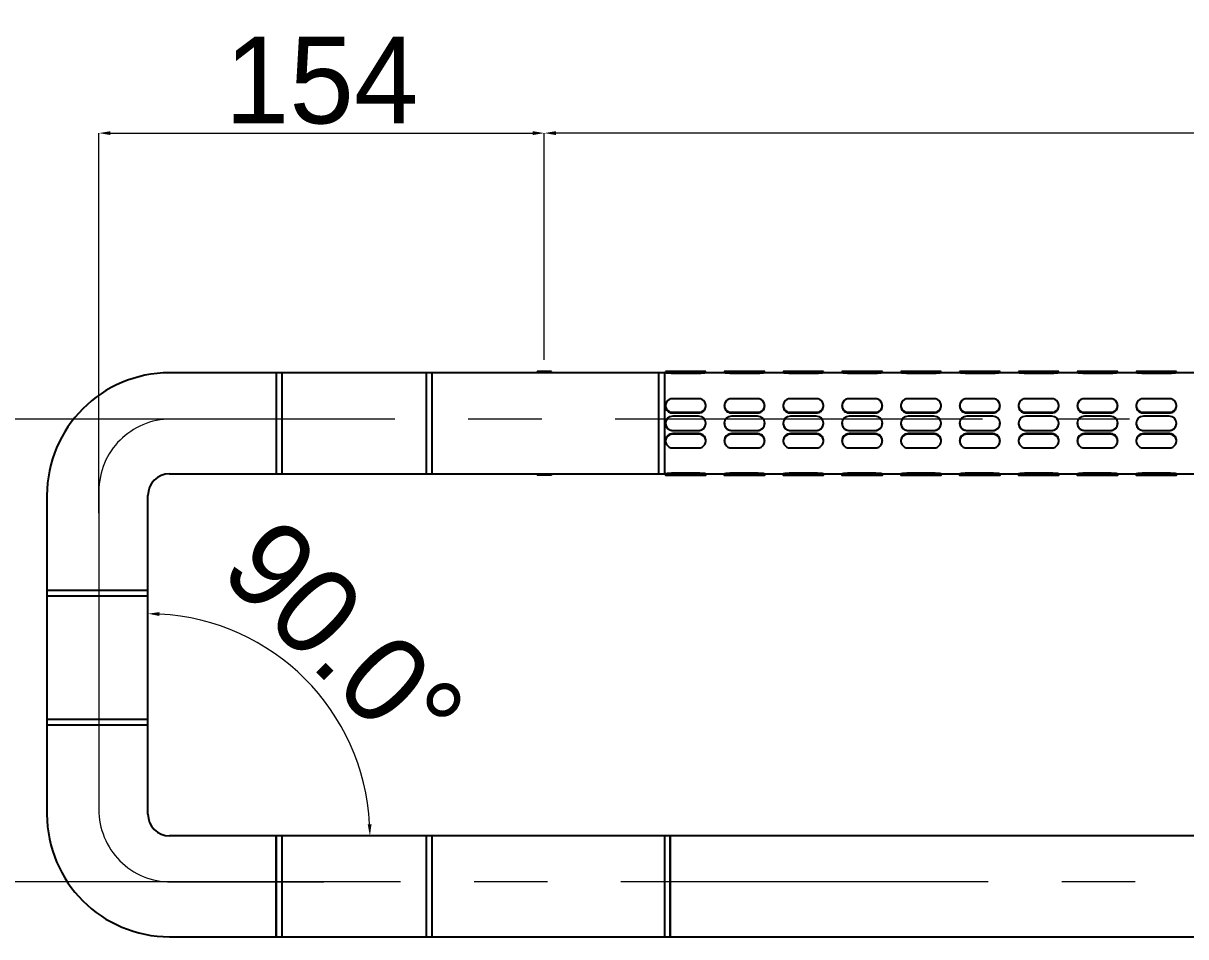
# Model space of a CAD drawing. Extents: x 0 to 3125, y 0 to 2290.
# Drawn here: x 544.9 to 946.8, y 705.5 to 1021.3 of the extents above; entities that cross this region are included whole.
import ezdxf

# ---------------------------------------------------------------- set-up
doc = ezdxf.new("R2010")
doc.units = 0
doc.header["$LTSCALE"] = 10
doc.header["$MEASUREMENT"] = 0
doc.header["$PDMODE"] = 3
doc.header["$PDSIZE"] = -10
doc.linetypes.add('CENTERX2', pattern=[20.32, 12.7, -2.54, 2.54, -2.54])
doc.layers.get('0').update_dxf_attribs({"linetype": 'CONTINUOUS'})
doc.layers.get('DEFPOINTS').update_dxf_attribs({"linetype": 'CONTINUOUS'})
doc.layers.add('中心线层', color=1, linetype='CENTERX2', lineweight=25)
doc.styles.add('Daelim Dimension', font='')
doc.styles.get('Daelim Dimension').set_extended_font_data('나눔고딕')
doc.dimstyles.new('DEFAULT', dxfattribs={"dimscale": 2, "dimtxt": 2, "dimasz": 2, "dimexe": 0, "dimexo": 2, "dimgap": 1, "dimtad": 1, "dimdec": 0, "dimzin": 9, "dimdsep": 46, "dimtxsty": 'Daelim Dimension', "dimcen": 0.5, "dimclrd": 5, "dimclre": 5, "dimclrt": 256, "dimadec": 1, "dimazin": 0, "dimtfac": 1, "dimtdec": 0, "dimtix": 1, "dimtmove": 0, "dimatfit": 3, "dimfxl": 1, "dimtolj": 1, "dimtzin": 1, "dimlwd": 9, "dimlwe": 9, "dimarcsym": 0})

# ---------------------------------------------------------------- blocks, each defined once
blk = doc.blocks.new('*D59')
at = {"color": 5, "lineweight": 9, "transparency": 16777216}
for p, q in [((725.05, 904.92), (725.05, 983.29)), ((1269.04, 983.29), (729.05, 983.29)), ((1273.04, 925.36), (1273.04, 983.29))]:
    blk.add_line(p, q, dxfattribs=at)
at = {"color": 5, "transparency": 16777216}
for points in [[(729.05, 983.95), (729.05, 982.62), (725.05, 983.29)], [(1269.04, 983.95), (1269.04, 982.62), (1273.04, 983.29)]]:
    blk.add_solid(points, dxfattribs=at)
at = {"layer": 'DEFPOINTS', "color": 0, "transparency": 16777216}
for p in [(725.05, 983.29), (1273.04, 921.36), (725.05, 900.92)]:
    blk.add_point(p, dxfattribs=at)
at = {"color": 7, "transparency": 16777216, "insert": (999.05, 1001.57), "char_height": 30, "attachment_point": 5, "style": 'Daelim Dimension'}
blk.add_mtext('\\A1;550', dxfattribs=at)
blk = doc.blocks.new('*D60')
at = {"color": 5, "lineweight": 9, "transparency": 16777216}
blk.add_arc((588, 740.42), 76.75, 2.9864, 87.0136, dxfattribs=at)
at = {"color": 5, "transparency": 16777216}
for points in [[(591.98, 816.4), (592.01, 817.74), (588, 817.17)], [(665.31, 744.44), (663.98, 744.4), (664.75, 740.42)]]:
    blk.add_solid(points, dxfattribs=at)
at = {"layer": 'DEFPOINTS', "color": 0, "transparency": 16777216}
for p in [(588, 858.05), (654.47, 778.8), (588, 747.9), (634.33, 740.42), (684.19, 740.42)]:
    blk.add_point(p, dxfattribs=at)
at = {"color": 7, "transparency": 16777216, "insert": (655.78, 808.2), "char_height": 30, "attachment_point": 5, "rotation": 315, "style": 'Daelim Dimension'}
blk.add_mtext('\\A1;90.0°', dxfattribs=at)
blk = doc.blocks.new('*D61')
at = {"color": 5, "lineweight": 9, "transparency": 16777216}
for p, q in [((571.05, 851.89), (571.05, 983.29)), ((575.05, 983.29), (721.05, 983.29)), ((725.05, 904.92), (725.05, 983.29))]:
    blk.add_line(p, q, dxfattribs=at)
at = {"color": 5, "transparency": 16777216}
for points in [[(575.05, 983.95), (575.05, 982.62), (571.05, 983.29)], [(721.05, 983.95), (721.05, 982.62), (725.05, 983.29)]]:
    blk.add_solid(points, dxfattribs=at)
at = {"layer": 'DEFPOINTS', "color": 0, "transparency": 16777216}
for p in [(725.05, 983.29), (725.05, 900.92), (571.05, 847.89)]:
    blk.add_point(p, dxfattribs=at)
at = {"color": 7, "transparency": 16777216, "insert": (648.05, 1001.44), "char_height": 30, "attachment_point": 5, "style": 'Daelim Dimension'}
blk.add_mtext('\\A1;154', dxfattribs=at)
blk = doc.blocks.new('*D62')
at = {"color": 5, "lineweight": 9, "transparency": 16777216}
for p, q in [((613.23, 884.47), (482.55, 884.47)), ((482.55, 880.47), (482.55, 728.47)), ((613.23, 724.47), (482.55, 724.47))]:
    blk.add_line(p, q, dxfattribs=at)
at = {"color": 5, "transparency": 16777216}
for points in [[(481.89, 880.47), (483.22, 880.47), (482.55, 884.47)], [(481.89, 728.47), (483.22, 728.47), (482.55, 724.47)]]:
    blk.add_solid(points, dxfattribs=at)
at = {"layer": 'DEFPOINTS', "color": 0, "transparency": 16777216}
for p in [(617.23, 884.47), (482.55, 724.47), (617.23, 724.47)]:
    blk.add_point(p, dxfattribs=at)
at = {"color": 7, "transparency": 16777216, "insert": (464.22, 804.47), "char_height": 30, "attachment_point": 5, "rotation": 90, "style": 'Daelim Dimension'}
blk.add_mtext('\\A1;160', dxfattribs=at)

msp = doc.modelspace()

# ---------------------------------------------------------------- linework, layer by layer
at = {"color": 7, "linetype": 'Continuous', "lineweight": 25}
for p, q in [((632.34, 900.42), (595.48, 900.42)), ((634.33, 900.42), (632.34, 900.42)), ((632.34, 900.42), (632.34, 882.97)), ((632.34, 900.42), (632.34, 869.37)), ((684.19, 900.42), (634.33, 900.42)), ((634.33, 900.42), (634.33, 865.53)), ((634.33, 900.42), (634.33, 869.37)), ((686.18, 900.42), (684.19, 900.42)), ((684.19, 900.42), (684.19, 865.53)), ((684.19, 900.42), (684.19, 873.08)), ((725.06, 900.42), (686.18, 900.42)), ((686.18, 900.42), (686.18, 865.53)), ((686.18, 900.42), (686.18, 873.08)), ((722.56, 900.42), (722.56, 900.92)), ((727.54, 900.92), (722.56, 900.92)), ((764.54, 900.42), (725.06, 900.42)), ((727.54, 900.42), (727.54, 900.92)), ((766.54, 900.42), (764.54, 900.42)), ((764.54, 900.42), (764.54, 865.53)), ((764.54, 900.42), (764.54, 873.08)), ((766.97, 900.42), (766.54, 900.42)), ((766.54, 900.42), (766.54, 882.98)), ((766.54, 900.42), (766.54, 873.08)), ((766.93, 900.92), (766.93, 900.42)), ((778.4, 900.92), (769.43, 900.92)), ((787.31, 900.42), (780.86, 900.42)), ((780.89, 900.42), (780.89, 900.92)), ((787.27, 900.92), (787.27, 900.42)), ((798.74, 900.92), (789.77, 900.92)), ((807.65, 900.42), (801.2, 900.42)), ((801.23, 900.42), (801.23, 900.92)), ((807.61, 900.92), (807.61, 900.42)), ((819.08, 900.92), (810.11, 900.92)), ((827.99, 900.42), (821.54, 900.42)), ((821.57, 900.42), (821.57, 900.92)), ((827.95, 900.92), (827.95, 900.42)), ((839.42, 900.92), (830.45, 900.92)), ((848.33, 900.42), (841.88, 900.42)), ((841.91, 900.42), (841.91, 900.92)), ((848.29, 900.92), (848.29, 900.42)), ((859.76, 900.92), (850.79, 900.92)), ((868.67, 900.42), (862.22, 900.42)), ((862.25, 900.42), (862.25, 900.92)), ((868.63, 900.92), (868.63, 900.42)), ((880.1, 900.92), (871.13, 900.92)), ((889.01, 900.42), (882.56, 900.42)), ((882.59, 900.42), (882.59, 900.92)), ((888.97, 900.92), (888.97, 900.42)), ((900.44, 900.92), (891.47, 900.92)), ((909.35, 900.42), (902.9, 900.42)), ((902.93, 900.42), (902.93, 900.92)), ((909.31, 900.92), (909.31, 900.42)), ((920.78, 900.92), (911.81, 900.92)), ((929.69, 900.42), (923.24, 900.42)), ((923.27, 900.42), (923.27, 900.92)), ((929.65, 900.92), (929.65, 900.42)), ((941.12, 900.92), (932.15, 900.92)), ((950.03, 900.42), (943.58, 900.42)), ((943.61, 900.42), (943.61, 900.92)), ((778.4, 900.24), (769.43, 900.24)), ((798.74, 900.24), (789.77, 900.24)), ((819.08, 900.24), (810.11, 900.24)), ((839.42, 900.24), (830.45, 900.24)), ((859.76, 900.24), (850.79, 900.24)), ((880.1, 900.24), (871.13, 900.24)), ((900.44, 900.24), (891.47, 900.24)), ((920.78, 900.24), (911.81, 900.24)), ((941.12, 900.24), (932.15, 900.24)), ((766.93, 889.12), (766.93, 888.95)), ((778.4, 891.46), (769.43, 891.46)), ((780.89, 888.95), (780.89, 889.12)), ((787.27, 889.12), (787.27, 888.95)), ((798.74, 891.46), (789.77, 891.46)), ((801.23, 888.95), (801.23, 889.12)), ((807.61, 889.12), (807.61, 888.95)), ((819.08, 891.46), (810.11, 891.46)), ((821.57, 888.95), (821.57, 889.12)), ((827.95, 889.12), (827.95, 888.95)), ((839.42, 891.46), (830.45, 891.46)), ((841.91, 888.95), (841.91, 889.12)), ((848.29, 889.12), (848.29, 888.95)), ((859.76, 891.46), (850.79, 891.46)), ((862.25, 888.95), (862.25, 889.12)), ((868.63, 889.12), (868.63, 888.95)), ((880.1, 891.46), (871.13, 891.46)), ((882.59, 888.95), (882.59, 889.12)), ((888.97, 889.12), (888.97, 888.95)), ((900.44, 891.46), (891.47, 891.46)), ((902.93, 888.95), (902.93, 889.12)), ((909.31, 889.12), (909.31, 888.95)), ((920.78, 891.46), (911.81, 891.46)), ((923.27, 888.95), (923.27, 889.12)), ((929.65, 889.12), (929.65, 888.95)), ((941.12, 891.46), (932.15, 891.46)), ((943.61, 888.95), (943.61, 889.12)), ((769.43, 886.78), (778.4, 886.78)), ((769.43, 886.55), (778.4, 886.55)), ((778.4, 885.48), (769.43, 885.48)), ((789.77, 886.78), (798.74, 886.78)), ((789.77, 886.55), (798.74, 886.55)), ((798.74, 885.48), (789.77, 885.48)), ((810.11, 886.78), (819.08, 886.78)), ((810.11, 886.55), (819.08, 886.55)), ((819.08, 885.48), (810.11, 885.48)), ((830.45, 886.78), (839.42, 886.78)), ((830.45, 886.55), (839.42, 886.55)), ((839.42, 885.48), (830.45, 885.48)), ((850.79, 886.78), (859.76, 886.78)), ((850.79, 886.55), (859.76, 886.55)), ((859.76, 885.48), (850.79, 885.48)), ((871.13, 886.78), (880.1, 886.78)), ((871.13, 886.55), (880.1, 886.55)), ((880.1, 885.48), (871.13, 885.48)), ((891.47, 886.78), (900.44, 886.78)), ((891.47, 886.55), (900.44, 886.55)), ((900.44, 885.48), (891.47, 885.48)), ((911.81, 886.78), (920.78, 886.78)), ((911.81, 886.55), (920.78, 886.55)), ((920.78, 885.48), (911.81, 885.48)), ((932.15, 886.78), (941.12, 886.78)), ((932.15, 886.55), (941.12, 886.55)), ((941.12, 885.48), (932.15, 885.48)), ((632.34, 882.97), (632.34, 865.53)), ((766.54, 882.98), (766.54, 865.53)), ((766.93, 882.98), (766.93, 882.98)), ((769.43, 880.49), (778.4, 880.49)), ((769.43, 880.49), (778.4, 880.49)), ((780.89, 882.98), (780.89, 882.98)), ((787.27, 882.98), (787.27, 882.98)), ((789.77, 880.49), (798.74, 880.49)), ((789.77, 880.49), (798.74, 880.49)), ((801.23, 882.98), (801.23, 882.98)), ((807.61, 882.98), (807.61, 882.98)), ((810.11, 880.49), (819.08, 880.49)), ((810.11, 880.49), (819.08, 880.49)), ((821.57, 882.98), (821.57, 882.98)), ((827.95, 882.98), (827.95, 882.98)), ((830.45, 880.49), (839.42, 880.49)), ((830.45, 880.49), (839.42, 880.49)), ((841.91, 882.98), (841.91, 882.98)), ((848.29, 882.98), (848.29, 882.98)), ((850.79, 880.49), (859.76, 880.49)), ((850.79, 880.49), (859.76, 880.49)), ((862.25, 882.98), (862.25, 882.98)), ((868.63, 882.98), (868.63, 882.98)), ((871.13, 880.49), (880.1, 880.49)), ((871.13, 880.49), (880.1, 880.49)), ((882.59, 882.98), (882.59, 882.98)), ((888.97, 882.98), (888.97, 882.98)), ((891.47, 880.49), (900.44, 880.49)), ((891.47, 880.49), (900.44, 880.49)), ((902.93, 882.98), (902.93, 882.98)), ((909.31, 882.98), (909.31, 882.98)), ((911.81, 880.49), (920.78, 880.49)), ((911.81, 880.49), (920.78, 880.49)), ((923.27, 882.98), (923.27, 882.98)), ((929.65, 882.98), (929.65, 882.98)), ((932.15, 880.49), (941.12, 880.49)), ((932.15, 880.49), (941.12, 880.49)), ((943.61, 882.98), (943.61, 882.98)), ((766.93, 877.02), (766.93, 876.85)), ((778.4, 879.42), (769.43, 879.42)), ((778.4, 879.19), (769.43, 879.19)), ((780.89, 876.85), (780.89, 877.02)), ((787.27, 877.02), (787.27, 876.85)), ((798.74, 879.42), (789.77, 879.42)), ((798.74, 879.19), (789.77, 879.19)), ((801.23, 876.85), (801.23, 877.02)), ((807.61, 877.02), (807.61, 876.85)), ((819.08, 879.42), (810.11, 879.42)), ((819.08, 879.19), (810.11, 879.19)), ((821.57, 876.85), (821.57, 877.02)), ((827.95, 877.02), (827.95, 876.85)), ((839.42, 879.42), (830.45, 879.42)), ((839.42, 879.19), (830.45, 879.19)), ((841.91, 876.85), (841.91, 877.02)), ((848.29, 877.02), (848.29, 876.85)), ((859.76, 879.42), (850.79, 879.42)), ((859.76, 879.19), (850.79, 879.19)), ((862.25, 876.85), (862.25, 877.02)), ((868.63, 877.02), (868.63, 876.85)), ((880.1, 879.42), (871.13, 879.42)), ((880.1, 879.19), (871.13, 879.19)), ((882.59, 876.85), (882.59, 877.02)), ((888.97, 877.02), (888.97, 876.85)), ((900.44, 879.42), (891.47, 879.42)), ((900.44, 879.19), (891.47, 879.19)), ((902.93, 876.85), (902.93, 877.02)), ((909.31, 877.02), (909.31, 876.85)), ((920.78, 879.42), (911.81, 879.42)), ((920.78, 879.19), (911.81, 879.19)), ((923.27, 876.85), (923.27, 877.02)), ((929.65, 877.02), (929.65, 876.85)), ((941.12, 879.42), (932.15, 879.42)), ((941.12, 879.19), (932.15, 879.19)), ((943.61, 876.85), (943.61, 877.02)), ((684.19, 873.08), (684.19, 865.53)), ((686.18, 873.08), (686.18, 865.53)), ((764.54, 873.08), (764.54, 865.53)), ((766.54, 873.08), (766.54, 865.53)), ((769.43, 874.5), (778.4, 874.5)), ((789.77, 874.5), (798.74, 874.5)), ((810.11, 874.5), (819.08, 874.5)), ((830.45, 874.5), (839.42, 874.5)), ((850.79, 874.5), (859.76, 874.5)), ((871.13, 874.5), (880.1, 874.5)), ((891.47, 874.5), (900.44, 874.5)), ((911.81, 874.5), (920.78, 874.5)), ((932.15, 874.5), (941.12, 874.5)), ((632.34, 869.37), (632.34, 865.53)), ((634.33, 869.37), (634.33, 865.53)), ((595.48, 865.53), (632.34, 865.53)), ((632.34, 865.53), (634.33, 865.53)), ((634.33, 865.53), (684.19, 865.53)), ((684.19, 865.53), (686.18, 865.53)), ((686.18, 865.53), (725.06, 865.53)), ((722.59, 865.53), (722.59, 865.02)), ((727.57, 865.03), (722.59, 865.02)), ((725.06, 865.53), (764.54, 865.53)), ((727.57, 865.53), (727.57, 865.03)), ((764.54, 865.53), (766.54, 865.53)), ((766.54, 865.53), (766.96, 865.53)), ((766.93, 865.53), (766.93, 865.03)), ((778.4, 865.71), (769.43, 865.71)), ((778.4, 865.03), (769.43, 865.03)), ((769.43, 865.02), (778.4, 865.02)), ((780.86, 865.53), (787.3, 865.53)), ((780.89, 865.03), (780.89, 865.53)), ((787.27, 865.53), (787.27, 865.03)), ((798.74, 865.71), (789.77, 865.71)), ((798.74, 865.03), (789.77, 865.03)), ((789.77, 865.02), (798.74, 865.02)), ((801.2, 865.53), (807.64, 865.53)), ((801.23, 865.03), (801.23, 865.53)), ((807.61, 865.53), (807.61, 865.03)), ((819.08, 865.71), (810.11, 865.71)), ((819.08, 865.03), (810.11, 865.03)), ((810.11, 865.02), (819.08, 865.02)), ((821.54, 865.53), (827.99, 865.53)), ((821.57, 865.03), (821.57, 865.53)), ((827.95, 865.53), (827.95, 865.03)), ((839.42, 865.71), (830.45, 865.71)), ((839.42, 865.03), (830.45, 865.03)), ((830.45, 865.02), (839.42, 865.02)), ((841.88, 865.53), (848.33, 865.53)), ((841.91, 865.03), (841.91, 865.53)), ((848.29, 865.53), (848.29, 865.03)), ((859.76, 865.71), (850.79, 865.71)), ((859.76, 865.03), (850.79, 865.03)), ((850.79, 865.02), (859.76, 865.02)), ((862.22, 865.53), (868.67, 865.53)), ((862.25, 865.03), (862.25, 865.53)), ((868.63, 865.53), (868.63, 865.03)), ((880.1, 865.71), (871.13, 865.71)), ((880.1, 865.03), (871.13, 865.03)), ((871.13, 865.02), (880.1, 865.02)), ((882.56, 865.53), (889.01, 865.53)), ((882.59, 865.03), (882.59, 865.53)), ((888.97, 865.53), (888.97, 865.03)), ((900.44, 865.71), (891.47, 865.71)), ((900.44, 865.03), (891.47, 865.03)), ((891.47, 865.02), (900.44, 865.02)), ((902.9, 865.53), (909.35, 865.53)), ((902.93, 865.03), (902.93, 865.53)), ((909.31, 865.53), (909.31, 865.03)), ((920.78, 865.71), (911.81, 865.71)), ((920.78, 865.03), (911.81, 865.03)), ((911.81, 865.02), (920.78, 865.02)), ((923.24, 865.53), (929.69, 865.53)), ((923.27, 865.03), (923.27, 865.53)), ((929.65, 865.53), (929.65, 865.03)), ((941.12, 865.71), (932.15, 865.71)), ((941.12, 865.03), (932.15, 865.03)), ((932.15, 865.02), (941.12, 865.02)), ((943.58, 865.53), (950.03, 865.53)), ((943.61, 865.03), (943.61, 865.53)), ((553.1, 858.05), (553.1, 747.9)), ((588, 747.9), (588, 858.05)), ((632.34, 740.42), (595.48, 740.42)), ((634.33, 740.42), (632.34, 740.42)), ((632.34, 722.97), (632.34, 740.42)), ((632.34, 740.42), (632.34, 713.08)), ((684.19, 740.42), (634.33, 740.42)), ((634.33, 740.42), (634.33, 705.52)), ((634.33, 740.42), (634.33, 713.08)), ((686.18, 740.42), (684.19, 740.42)), ((684.19, 740.42), (684.19, 705.52)), ((684.19, 740.42), (684.19, 713.08)), ((766.54, 740.42), (686.18, 740.42)), ((686.18, 740.42), (686.18, 705.52)), ((686.18, 740.42), (686.18, 713.08)), ((768.54, 740.42), (766.54, 740.42)), ((766.54, 740.42), (766.54, 705.52)), ((766.54, 740.42), (766.54, 713.08)), ((1262.08, 740.42), (768.54, 740.42)), ((768.54, 732.49), (768.54, 740.42)), ((768.54, 740.42), (768.54, 713.08)), ((768.54, 705.52), (768.54, 732.49)), ((632.34, 705.52), (632.34, 722.97)), ((632.34, 713.08), (632.34, 705.52)), ((634.33, 713.08), (634.33, 705.52)), ((684.19, 713.08), (684.19, 705.52)), ((686.18, 713.08), (686.18, 705.52)), ((766.54, 713.08), (766.54, 705.52)), ((768.54, 713.08), (768.54, 705.52)), ((595.48, 705.52), (632.34, 705.52)), ((632.34, 705.52), (634.33, 705.52)), ((634.33, 705.52), (684.19, 705.52)), ((684.19, 705.52), (686.18, 705.52)), ((686.18, 705.52), (742.51, 705.52)), ((742.51, 705.52), (766.54, 705.52)), ((766.54, 705.52), (768.54, 705.52)), ((768.54, 705.52), (1262.08, 705.52))]:
    msp.add_line(p, q, dxfattribs=at)
for p, q in [((553.1, 825.3), (588, 825.3)), ((553.1, 823.31), (588, 823.31)), ((553.1, 780.72), (588, 780.72)), ((553.1, 778.73), (588, 778.73))]:
    msp.add_line(p, q)
at = {"color": 7, "linetype": 'Continuous', "lineweight": 25, "flags": 128}
for points in [[(769.43, 865.03), (768.47, 865.03), (767.66, 865.03), (767.12, 865.03), (766.93, 865.03), (767.12, 865.03), (767.66, 865.03), (768.47, 865.03), (769.43, 865.02)], [(778.4, 865.02), (779.35, 865.03), (780.16, 865.03), (780.7, 865.03), (780.89, 865.03), (780.7, 865.03), (780.16, 865.03), (779.35, 865.03), (778.4, 865.03)], [(789.77, 865.03), (788.81, 865.03), (788, 865.03), (787.46, 865.03), (787.27, 865.03), (787.46, 865.03), (788, 865.03), (788.81, 865.03), (789.77, 865.02)], [(798.74, 865.02), (799.69, 865.03), (800.5, 865.03), (801.04, 865.03), (801.23, 865.03), (801.04, 865.03), (800.5, 865.03), (799.69, 865.03), (798.74, 865.03)], [(810.11, 865.03), (809.15, 865.03), (808.34, 865.03), (807.8, 865.03), (807.61, 865.03), (807.8, 865.03), (808.34, 865.03), (809.15, 865.03), (810.11, 865.02)], [(819.08, 865.02), (820.03, 865.03), (820.84, 865.03), (821.38, 865.03), (821.57, 865.03), (821.38, 865.03), (820.84, 865.03), (820.03, 865.03), (819.08, 865.03)], [(830.45, 865.03), (829.49, 865.03), (828.68, 865.03), (828.14, 865.03), (827.95, 865.03), (828.14, 865.03), (828.68, 865.03), (829.49, 865.03), (830.45, 865.02)], [(839.42, 865.02), (840.37, 865.03), (841.18, 865.03), (841.72, 865.03), (841.91, 865.03), (841.72, 865.03), (841.18, 865.03), (840.37, 865.03), (839.42, 865.03)], [(850.79, 865.03), (849.83, 865.03), (849.02, 865.03), (848.48, 865.03), (848.29, 865.03), (848.48, 865.03), (849.02, 865.03), (849.83, 865.03), (850.79, 865.02)], [(859.76, 865.02), (860.71, 865.03), (861.52, 865.03), (862.06, 865.03), (862.25, 865.03), (862.06, 865.03), (861.52, 865.03), (860.71, 865.03), (859.76, 865.03)], [(871.13, 865.03), (870.17, 865.03), (869.36, 865.03), (868.82, 865.03), (868.63, 865.03), (868.82, 865.03), (869.36, 865.03), (870.17, 865.03), (871.13, 865.02)], [(880.1, 865.02), (881.05, 865.03), (881.86, 865.03), (882.4, 865.03), (882.59, 865.03), (882.4, 865.03), (881.86, 865.03), (881.05, 865.03), (880.1, 865.03)], [(891.47, 865.03), (890.51, 865.03), (889.7, 865.03), (889.16, 865.03), (888.97, 865.03), (889.16, 865.03), (889.7, 865.03), (890.51, 865.03), (891.47, 865.02)], [(900.44, 865.02), (901.39, 865.03), (902.2, 865.03), (902.74, 865.03), (902.93, 865.03), (902.74, 865.03), (902.2, 865.03), (901.39, 865.03), (900.44, 865.03)], [(911.81, 865.03), (910.85, 865.03), (910.04, 865.03), (909.5, 865.03), (909.31, 865.03), (909.5, 865.03), (910.04, 865.03), (910.85, 865.03), (911.81, 865.02)], [(920.78, 865.02), (921.73, 865.03), (922.54, 865.03), (923.08, 865.03), (923.27, 865.03), (923.08, 865.03), (922.54, 865.03), (921.73, 865.03), (920.78, 865.03)], [(932.15, 865.03), (931.19, 865.03), (930.38, 865.03), (929.84, 865.03), (929.65, 865.03), (929.84, 865.03), (930.38, 865.03), (931.19, 865.03), (932.15, 865.02)], [(941.12, 865.02), (942.07, 865.03), (942.88, 865.03), (943.42, 865.03), (943.61, 865.03), (943.42, 865.03), (942.88, 865.03), (942.07, 865.03), (941.12, 865.03)]]:
    msp.add_lwpolyline(points, dxfattribs=at)
at = {"color": 7, "linetype": 'Continuous', "lineweight": 25}
for centre, radius, start, end in [((595.48, 858.05), 42.38, 90, 180), ((768.8, -135.32), 1036.25, 89.96558, 90.10338), ((779.02, -135.32), 1036.25, 89.89662, 90.03442), ((789.14, -135.32), 1036.25, 89.96558, 90.10338), ((799.36, -135.32), 1036.25, 89.89662, 90.03442), ((809.48, -135.32), 1036.25, 89.96558, 90.10338), ((819.7, -135.32), 1036.25, 89.89662, 90.03442), ((829.82, -135.32), 1036.25, 89.96558, 90.10338), ((840.04, -135.32), 1036.25, 89.89662, 90.03442), ((850.16, -135.32), 1036.25, 89.96558, 90.10338), ((860.38, -135.32), 1036.25, 89.89662, 90.03442), ((870.5, -135.32), 1036.25, 89.96558, 90.10338), ((880.72, -135.32), 1036.25, 89.89662, 90.03442), ((890.84, -135.32), 1036.25, 89.96558, 90.10338), ((901.06, -135.32), 1036.25, 89.89662, 90.03442), ((911.18, -135.32), 1036.25, 89.96558, 90.10338), ((921.4, -135.32), 1036.25, 89.89662, 90.03442), ((931.52, -135.32), 1036.25, 89.96558, 90.10338), ((941.74, -135.32), 1036.25, 89.89662, 90.03442), ((769.31, 889.12), 2.34, 87.1225, 272.8775), ((778.52, 889.12), 2.34, 267.1225, 92.8775), ((789.65, 889.12), 2.34, 87.1225, 272.8775), ((798.86, 889.12), 2.34, 267.1225, 92.8775), ((809.99, 889.12), 2.34, 87.1225, 272.8775), ((819.2, 889.12), 2.34, 267.1225, 92.8775), ((830.33, 889.12), 2.34, 87.1225, 272.8775), ((839.54, 889.12), 2.34, 267.1225, 92.8775), ((850.67, 889.12), 2.34, 87.1225, 272.8775), ((859.88, 889.12), 2.34, 267.1225, 92.8775), ((871.01, 889.12), 2.34, 87.1225, 272.8775), ((880.22, 889.12), 2.34, 267.1225, 92.8775), ((891.35, 889.12), 2.34, 87.1225, 272.8775), ((900.56, 889.12), 2.34, 267.1225, 92.8775), ((911.69, 889.12), 2.34, 87.1225, 272.8775), ((920.9, 889.12), 2.34, 267.1225, 92.8775), ((932.03, 889.12), 2.34, 87.1225, 272.8775), ((941.24, 889.12), 2.34, 267.1225, 92.8775), ((769.43, 882.98), 2.49, 90, 270), ((778.4, 882.98), 2.49, 270, 90), ((789.77, 882.98), 2.49, 90, 270), ((798.74, 882.98), 2.49, 270, 90), ((810.11, 882.98), 2.49, 90, 270), ((819.08, 882.98), 2.49, 270, 90), ((830.45, 882.98), 2.49, 90, 270), ((839.42, 882.98), 2.49, 270, 90), ((850.79, 882.98), 2.49, 90, 270), ((859.76, 882.98), 2.49, 270, 90), ((871.13, 882.98), 2.49, 90, 270), ((880.1, 882.98), 2.49, 270, 90), ((891.47, 882.98), 2.49, 90, 270), ((900.44, 882.98), 2.49, 270, 90), ((911.81, 882.98), 2.49, 90, 270), ((920.78, 882.98), 2.49, 270, 90), ((932.15, 882.98), 2.49, 90, 270), ((941.12, 882.98), 2.49, 270, 90), ((769.31, 876.85), 2.35, 87.1426, 272.8574), ((778.52, 876.85), 2.35, 267.1426, 92.8574), ((789.65, 876.85), 2.35, 87.1426, 272.8574), ((798.86, 876.85), 2.35, 267.1426, 92.8574), ((809.99, 876.85), 2.35, 87.1426, 272.8574), ((819.2, 876.85), 2.35, 267.1426, 92.8574), ((830.33, 876.85), 2.35, 87.1426, 272.8574), ((839.54, 876.85), 2.35, 267.1426, 92.8574), ((850.67, 876.85), 2.35, 87.1426, 272.8574), ((859.88, 876.85), 2.35, 267.1426, 92.8574), ((871.01, 876.85), 2.35, 87.1426, 272.8574), ((880.22, 876.85), 2.35, 267.1426, 92.8574), ((891.35, 876.85), 2.35, 87.1426, 272.8574), ((900.56, 876.85), 2.35, 267.1426, 92.8574), ((911.69, 876.85), 2.35, 87.1426, 272.8574), ((920.9, 876.85), 2.35, 267.1426, 92.8574), ((932.03, 876.85), 2.35, 87.1426, 272.8574), ((941.24, 876.85), 2.35, 267.1426, 92.8574), ((595.48, 858.05), 7.48, 90, 180), ((595.48, 747.9), 42.38, 180, 270), ((595.48, 747.9), 7.48, 180, 270)]:
    msp.add_arc(centre, radius, start, end, dxfattribs=at)
for points, knots in [([(769.43, 900.24), (769.15, 900.25), (768.59, 900.26), (767.85, 900.31), (767.29, 900.37), (766.97, 900.42), (766.97, 900.42), (766.97, 900.42)], [0, 0, 0, 0, 0.21392, 0.427788, 0.643031, 0.859194, 1, 1, 1, 1]), ([(780.86, 900.42), (780.87, 900.42), (780.9, 900.42), (780.68, 900.39), (780.21, 900.34), (779.51, 900.27), (778.87, 900.25), (778.5, 900.25), (778.4, 900.24)], [0, 0, 0, 0, 0.068405, 0.281336, 0.49502, 0.710605, 0.92631, 1, 1, 1, 1]), ([(789.77, 900.24), (789.49, 900.25), (788.93, 900.26), (788.19, 900.31), (787.63, 900.37), (787.31, 900.42), (787.31, 900.42), (787.31, 900.42)], [0, 0, 0, 0, 0.21392, 0.427788, 0.643031, 0.859194, 1, 1, 1, 1]), ([(801.2, 900.42), (801.21, 900.42), (801.24, 900.42), (801.02, 900.39), (800.55, 900.34), (799.85, 900.27), (799.21, 900.25), (798.84, 900.25), (798.74, 900.24)], [0, 0, 0, 0, 0.068405, 0.281336, 0.49502, 0.710605, 0.92631, 1, 1, 1, 1]), ([(810.11, 900.24), (809.83, 900.25), (809.27, 900.26), (808.53, 900.31), (807.97, 900.37), (807.65, 900.42), (807.65, 900.42), (807.65, 900.42)], [0, 0, 0, 0, 0.2139203, 0.4277875, 0.6430314, 0.8591936, 1, 1, 1, 1]), ([(821.54, 900.42), (821.55, 900.42), (821.58, 900.42), (821.36, 900.39), (820.89, 900.34), (820.19, 900.27), (819.55, 900.25), (819.18, 900.25), (819.08, 900.24)], [0, 0, 0, 0, 0.0684046, 0.2813361, 0.4950203, 0.7106049, 0.9263105, 1, 1, 1, 1]), ([(830.45, 900.24), (830.17, 900.25), (829.61, 900.26), (828.87, 900.31), (828.31, 900.37), (827.99, 900.42), (827.99, 900.42), (827.99, 900.42)], [0, 0, 0, 0, 0.21392, 0.427788, 0.643031, 0.859194, 1, 1, 1, 1]), ([(841.88, 900.42), (841.89, 900.42), (841.92, 900.42), (841.7, 900.39), (841.23, 900.34), (840.53, 900.27), (839.89, 900.25), (839.52, 900.25), (839.42, 900.24)], [0, 0, 0, 0, 0.0684046, 0.2813361, 0.4950203, 0.7106049, 0.9263105, 1, 1, 1, 1]), ([(850.79, 900.24), (850.51, 900.25), (849.95, 900.26), (849.21, 900.31), (848.65, 900.37), (848.33, 900.42), (848.33, 900.42), (848.33, 900.42)], [0, 0, 0, 0, 0.21392, 0.427788, 0.643031, 0.859194, 1, 1, 1, 1]), ([(862.22, 900.42), (862.23, 900.42), (862.27, 900.42), (862.04, 900.39), (861.57, 900.34), (860.87, 900.27), (860.23, 900.25), (859.86, 900.25), (859.76, 900.24)], [0, 0, 0, 0, 0.0684046, 0.2813361, 0.4950203, 0.7106049, 0.9263105, 1, 1, 1, 1]), ([(871.13, 900.24), (870.85, 900.25), (870.29, 900.26), (869.55, 900.31), (868.99, 900.37), (868.67, 900.42), (868.67, 900.42), (868.67, 900.42)], [0, 0, 0, 0, 0.21392, 0.427788, 0.643031, 0.859194, 1, 1, 1, 1]), ([(882.56, 900.42), (882.57, 900.42), (882.61, 900.42), (882.38, 900.39), (881.91, 900.34), (881.21, 900.27), (880.57, 900.25), (880.2, 900.25), (880.1, 900.24)], [0, 0, 0, 0, 0.0684046, 0.2813361, 0.4950203, 0.7106049, 0.9263105, 1, 1, 1, 1]), ([(891.47, 900.24), (891.19, 900.25), (890.63, 900.26), (889.89, 900.31), (889.33, 900.37), (889.01, 900.42), (889.01, 900.42), (889.01, 900.42)], [0, 0, 0, 0, 0.21392, 0.427788, 0.643031, 0.859194, 1, 1, 1, 1]), ([(902.9, 900.42), (902.91, 900.42), (902.95, 900.42), (902.72, 900.39), (902.25, 900.34), (901.55, 900.27), (900.91, 900.25), (900.54, 900.25), (900.44, 900.24)], [0, 0, 0, 0, 0.0684046, 0.2813361, 0.4950203, 0.7106049, 0.9263105, 1, 1, 1, 1]), ([(911.81, 900.24), (911.53, 900.25), (910.97, 900.26), (910.23, 900.31), (909.67, 900.37), (909.35, 900.42), (909.35, 900.42), (909.35, 900.42)], [0, 0, 0, 0, 0.21392, 0.427788, 0.643031, 0.859194, 1, 1, 1, 1]), ([(923.24, 900.42), (923.25, 900.42), (923.29, 900.42), (923.06, 900.39), (922.59, 900.34), (921.89, 900.27), (921.25, 900.25), (920.88, 900.25), (920.78, 900.24)], [0, 0, 0, 0, 0.068405, 0.281336, 0.49502, 0.710605, 0.92631, 1, 1, 1, 1]), ([(932.15, 900.24), (931.87, 900.25), (931.31, 900.26), (930.57, 900.31), (930.01, 900.37), (929.69, 900.42), (929.69, 900.42), (929.69, 900.42)], [0, 0, 0, 0, 0.21392, 0.427788, 0.643031, 0.859194, 1, 1, 1, 1]), ([(943.58, 900.42), (943.59, 900.42), (943.63, 900.42), (943.4, 900.39), (942.93, 900.34), (942.23, 900.27), (941.59, 900.25), (941.22, 900.25), (941.12, 900.24)], [0, 0, 0, 0, 0.068405, 0.281336, 0.49502, 0.710605, 0.92631, 1, 1, 1, 1]), ([(766.97, 888.95), (766.96, 888.86), (766.92, 888.52), (767.15, 887.91), (767.62, 887.24), (768.31, 886.76), (768.96, 886.56), (769.33, 886.55), (769.43, 886.55)], [0, 0, 0, 0, 0.070496, 0.28295, 0.496154, 0.711255, 0.926476, 1, 1, 1, 1]), ([(778.4, 886.55), (778.68, 886.58), (779.24, 886.63), (779.98, 887.05), (780.54, 887.66), (780.86, 888.33), (780.86, 888.77), (780.86, 888.95)], [0, 0, 0, 0, 0.213248, 0.426444, 0.641012, 0.856495, 1, 1, 1, 1]), ([(787.31, 888.95), (787.3, 888.86), (787.26, 888.52), (787.49, 887.91), (787.96, 887.24), (788.65, 886.76), (789.3, 886.56), (789.67, 886.55), (789.77, 886.55)], [0, 0, 0, 0, 0.070496, 0.28295, 0.496154, 0.711255, 0.926476, 1, 1, 1, 1]), ([(798.74, 886.55), (799.02, 886.58), (799.58, 886.63), (800.32, 887.05), (800.88, 887.66), (801.2, 888.33), (801.2, 888.77), (801.2, 888.95)], [0, 0, 0, 0, 0.213248, 0.426444, 0.641012, 0.856495, 1, 1, 1, 1]), ([(807.65, 888.95), (807.64, 888.86), (807.6, 888.52), (807.83, 887.91), (808.3, 887.24), (808.99, 886.76), (809.64, 886.56), (810.01, 886.55), (810.11, 886.55)], [0, 0, 0, 0, 0.070496, 0.28295, 0.496154, 0.711255, 0.926476, 1, 1, 1, 1]), ([(819.08, 886.55), (819.36, 886.58), (819.92, 886.63), (820.66, 887.05), (821.22, 887.66), (821.54, 888.33), (821.54, 888.77), (821.54, 888.95)], [0, 0, 0, 0, 0.213248, 0.426444, 0.641012, 0.856495, 1, 1, 1, 1]), ([(827.99, 888.95), (827.98, 888.86), (827.94, 888.52), (828.17, 887.91), (828.64, 887.24), (829.33, 886.76), (829.98, 886.56), (830.35, 886.55), (830.45, 886.55)], [0, 0, 0, 0, 0.070496, 0.28295, 0.496154, 0.711255, 0.926476, 1, 1, 1, 1]), ([(839.42, 886.55), (839.7, 886.58), (840.26, 886.63), (841, 887.05), (841.56, 887.66), (841.88, 888.33), (841.88, 888.77), (841.88, 888.95)], [0, 0, 0, 0, 0.213248, 0.426444, 0.641012, 0.856495, 1, 1, 1, 1]), ([(848.33, 888.95), (848.32, 888.86), (848.28, 888.52), (848.51, 887.91), (848.98, 887.24), (849.67, 886.76), (850.32, 886.56), (850.69, 886.55), (850.79, 886.55)], [0, 0, 0, 0, 0.070496, 0.28295, 0.496154, 0.711255, 0.926476, 1, 1, 1, 1]), ([(859.76, 886.55), (860.04, 886.58), (860.6, 886.63), (861.34, 887.05), (861.9, 887.66), (862.22, 888.33), (862.22, 888.77), (862.22, 888.95)], [0, 0, 0, 0, 0.213248, 0.426444, 0.641012, 0.856495, 1, 1, 1, 1]), ([(868.67, 888.95), (868.66, 888.86), (868.62, 888.52), (868.85, 887.91), (869.32, 887.24), (870.01, 886.76), (870.66, 886.56), (871.03, 886.55), (871.13, 886.55)], [0, 0, 0, 0, 0.070496, 0.28295, 0.496154, 0.711255, 0.926476, 1, 1, 1, 1]), ([(880.1, 886.55), (880.38, 886.58), (880.94, 886.63), (881.68, 887.05), (882.24, 887.66), (882.56, 888.33), (882.56, 888.77), (882.56, 888.95)], [0, 0, 0, 0, 0.213248, 0.426444, 0.641012, 0.856495, 1, 1, 1, 1]), ([(889.01, 888.95), (889, 888.86), (888.96, 888.52), (889.19, 887.91), (889.66, 887.24), (890.35, 886.76), (891, 886.56), (891.37, 886.55), (891.47, 886.55)], [0, 0, 0, 0, 0.070496, 0.28295, 0.496154, 0.711255, 0.926476, 1, 1, 1, 1]), ([(900.44, 886.55), (900.72, 886.58), (901.28, 886.63), (902.02, 887.05), (902.58, 887.66), (902.9, 888.33), (902.9, 888.77), (902.9, 888.95)], [0, 0, 0, 0, 0.213248, 0.426444, 0.641012, 0.856495, 1, 1, 1, 1]), ([(909.35, 888.95), (909.34, 888.86), (909.3, 888.52), (909.53, 887.91), (910, 887.24), (910.69, 886.76), (911.34, 886.56), (911.71, 886.55), (911.81, 886.55)], [0, 0, 0, 0, 0.070496, 0.28295, 0.496154, 0.711255, 0.926476, 1, 1, 1, 1]), ([(920.78, 886.55), (921.06, 886.58), (921.62, 886.63), (922.36, 887.05), (922.92, 887.66), (923.24, 888.33), (923.24, 888.77), (923.24, 888.95)], [0, 0, 0, 0, 0.213248, 0.426444, 0.641012, 0.856495, 1, 1, 1, 1]), ([(929.69, 888.95), (929.68, 888.86), (929.64, 888.52), (929.87, 887.91), (930.34, 887.24), (931.03, 886.76), (931.68, 886.56), (932.05, 886.55), (932.15, 886.55)], [0, 0, 0, 0, 0.070496, 0.28295, 0.496154, 0.711255, 0.926476, 1, 1, 1, 1]), ([(941.12, 886.55), (941.4, 886.58), (941.96, 886.63), (942.7, 887.05), (943.26, 887.66), (943.58, 888.33), (943.58, 888.77), (943.58, 888.95)], [0, 0, 0, 0, 0.213248, 0.426444, 0.641012, 0.856495, 1, 1, 1, 1]), ([(766.97, 882.98), (766.96, 882.89), (766.92, 882.52), (767.15, 881.89), (767.62, 881.2), (768.31, 880.7), (768.96, 880.51), (769.33, 880.49), (769.43, 880.49)], [0, 0, 0, 0, 0.070496, 0.28295, 0.496154, 0.711255, 0.926476, 1, 1, 1, 1]), ([(778.4, 880.49), (778.68, 880.52), (779.24, 880.57), (779.98, 881), (780.54, 881.63), (780.86, 882.33), (780.86, 882.8), (780.86, 882.99)], [0, 0, 0, 0, 0.213248, 0.426444, 0.641012, 0.856495, 1, 1, 1, 1]), ([(787.31, 882.98), (787.3, 882.89), (787.26, 882.52), (787.49, 881.89), (787.96, 881.2), (788.65, 880.7), (789.3, 880.51), (789.67, 880.49), (789.77, 880.49)], [0, 0, 0, 0, 0.070496, 0.28295, 0.496154, 0.711255, 0.926476, 1, 1, 1, 1]), ([(798.74, 880.49), (799.02, 880.52), (799.58, 880.57), (800.32, 881), (800.88, 881.63), (801.2, 882.33), (801.2, 882.8), (801.2, 882.99)], [0, 0, 0, 0, 0.213248, 0.426444, 0.641012, 0.856495, 1, 1, 1, 1]), ([(807.65, 882.98), (807.64, 882.89), (807.6, 882.52), (807.83, 881.89), (808.3, 881.2), (808.99, 880.7), (809.64, 880.51), (810.01, 880.49), (810.11, 880.49)], [0, 0, 0, 0, 0.070496, 0.28295, 0.496154, 0.711255, 0.926476, 1, 1, 1, 1]), ([(819.08, 880.49), (819.36, 880.52), (819.92, 880.57), (820.66, 881), (821.22, 881.63), (821.54, 882.33), (821.54, 882.8), (821.54, 882.99)], [0, 0, 0, 0, 0.213248, 0.426444, 0.641012, 0.856495, 1, 1, 1, 1]), ([(827.99, 882.98), (827.98, 882.89), (827.94, 882.52), (828.17, 881.89), (828.64, 881.2), (829.33, 880.7), (829.98, 880.51), (830.35, 880.49), (830.45, 880.49)], [0, 0, 0, 0, 0.070496, 0.28295, 0.496154, 0.711255, 0.926476, 1, 1, 1, 1]), ([(839.42, 880.49), (839.7, 880.52), (840.26, 880.57), (841, 881), (841.56, 881.63), (841.88, 882.33), (841.88, 882.8), (841.88, 882.99)], [0, 0, 0, 0, 0.213248, 0.426444, 0.641012, 0.856495, 1, 1, 1, 1]), ([(848.33, 882.98), (848.32, 882.89), (848.28, 882.52), (848.51, 881.89), (848.98, 881.2), (849.67, 880.7), (850.32, 880.51), (850.69, 880.49), (850.79, 880.49)], [0, 0, 0, 0, 0.070496, 0.28295, 0.496154, 0.711255, 0.926476, 1, 1, 1, 1]), ([(859.76, 880.49), (860.04, 880.52), (860.6, 880.57), (861.34, 881), (861.9, 881.63), (862.22, 882.33), (862.22, 882.8), (862.22, 882.99)], [0, 0, 0, 0, 0.213248, 0.426444, 0.641012, 0.856495, 1, 1, 1, 1]), ([(868.67, 882.98), (868.66, 882.89), (868.62, 882.52), (868.85, 881.89), (869.32, 881.2), (870.01, 880.7), (870.66, 880.51), (871.03, 880.49), (871.13, 880.49)], [0, 0, 0, 0, 0.070496, 0.28295, 0.496154, 0.711255, 0.926476, 1, 1, 1, 1]), ([(880.1, 880.49), (880.38, 880.52), (880.94, 880.57), (881.68, 881), (882.24, 881.63), (882.56, 882.33), (882.56, 882.8), (882.56, 882.99)], [0, 0, 0, 0, 0.213248, 0.426444, 0.641012, 0.856495, 1, 1, 1, 1]), ([(889.01, 882.98), (889, 882.89), (888.96, 882.52), (889.19, 881.89), (889.66, 881.2), (890.35, 880.7), (891, 880.51), (891.37, 880.49), (891.47, 880.49)], [0, 0, 0, 0, 0.070496, 0.28295, 0.496154, 0.711255, 0.926476, 1, 1, 1, 1]), ([(900.44, 880.49), (900.72, 880.52), (901.28, 880.57), (902.02, 881), (902.58, 881.63), (902.9, 882.33), (902.9, 882.8), (902.9, 882.99)], [0, 0, 0, 0, 0.213248, 0.426444, 0.641012, 0.856495, 1, 1, 1, 1]), ([(909.35, 882.98), (909.34, 882.89), (909.3, 882.52), (909.53, 881.89), (910, 881.2), (910.69, 880.7), (911.34, 880.51), (911.71, 880.49), (911.81, 880.49)], [0, 0, 0, 0, 0.070496, 0.28295, 0.496154, 0.711255, 0.926476, 1, 1, 1, 1]), ([(920.78, 880.49), (921.06, 880.52), (921.62, 880.57), (922.36, 881), (922.92, 881.63), (923.24, 882.33), (923.24, 882.8), (923.24, 882.99)], [0, 0, 0, 0, 0.213248, 0.426444, 0.641012, 0.856495, 1, 1, 1, 1]), ([(929.69, 882.98), (929.68, 882.89), (929.64, 882.52), (929.87, 881.89), (930.34, 881.2), (931.03, 880.7), (931.68, 880.51), (932.05, 880.49), (932.15, 880.49)], [0, 0, 0, 0, 0.070496, 0.28295, 0.496154, 0.711255, 0.926476, 1, 1, 1, 1]), ([(941.12, 880.49), (941.4, 880.52), (941.96, 880.57), (942.7, 881), (943.26, 881.63), (943.58, 882.33), (943.58, 882.8), (943.58, 882.99)], [0, 0, 0, 0, 0.213248, 0.426444, 0.641012, 0.856495, 1, 1, 1, 1]), ([(769.43, 879.42), (769.15, 879.39), (768.59, 879.34), (767.85, 878.92), (767.29, 878.31), (766.97, 877.63), (766.97, 877.19), (766.97, 877.02)], [0, 0, 0, 0, 0.213248, 0.426444, 0.641012, 0.856495, 1, 1, 1, 1]), ([(780.86, 877.02), (780.87, 877.1), (780.91, 877.45), (780.68, 878.06), (780.21, 878.73), (779.51, 879.21), (778.87, 879.4), (778.5, 879.42), (778.4, 879.42)], [0, 0, 0, 0, 0.070496, 0.28295, 0.496154, 0.711255, 0.926476, 1, 1, 1, 1]), ([(789.77, 879.42), (789.49, 879.39), (788.93, 879.34), (788.19, 878.92), (787.63, 878.31), (787.31, 877.63), (787.31, 877.19), (787.31, 877.02)], [0, 0, 0, 0, 0.213248, 0.426444, 0.641012, 0.856495, 1, 1, 1, 1]), ([(801.2, 877.02), (801.21, 877.1), (801.25, 877.45), (801.02, 878.06), (800.55, 878.73), (799.85, 879.21), (799.21, 879.4), (798.84, 879.42), (798.74, 879.42)], [0, 0, 0, 0, 0.070496, 0.28295, 0.496154, 0.711255, 0.926476, 1, 1, 1, 1]), ([(810.11, 879.42), (809.83, 879.39), (809.27, 879.34), (808.53, 878.92), (807.97, 878.31), (807.65, 877.63), (807.65, 877.19), (807.65, 877.02)], [0, 0, 0, 0, 0.213248, 0.426444, 0.641012, 0.856495, 1, 1, 1, 1]), ([(821.54, 877.02), (821.55, 877.1), (821.59, 877.45), (821.36, 878.06), (820.89, 878.73), (820.19, 879.21), (819.55, 879.4), (819.18, 879.42), (819.08, 879.42)], [0, 0, 0, 0, 0.070496, 0.28295, 0.496154, 0.711255, 0.926476, 1, 1, 1, 1]), ([(830.45, 879.42), (830.17, 879.39), (829.61, 879.34), (828.87, 878.92), (828.31, 878.31), (827.99, 877.63), (827.99, 877.19), (827.99, 877.02)], [0, 0, 0, 0, 0.213248, 0.426444, 0.641012, 0.856495, 1, 1, 1, 1]), ([(841.88, 877.02), (841.89, 877.1), (841.93, 877.45), (841.7, 878.06), (841.23, 878.73), (840.53, 879.21), (839.89, 879.4), (839.52, 879.42), (839.42, 879.42)], [0, 0, 0, 0, 0.070496, 0.28295, 0.496154, 0.711255, 0.926476, 1, 1, 1, 1]), ([(850.79, 879.42), (850.51, 879.39), (849.95, 879.34), (849.21, 878.92), (848.65, 878.31), (848.33, 877.63), (848.33, 877.19), (848.33, 877.02)], [0, 0, 0, 0, 0.213248, 0.426444, 0.641012, 0.856495, 1, 1, 1, 1]), ([(862.22, 877.02), (862.23, 877.1), (862.27, 877.45), (862.04, 878.06), (861.57, 878.73), (860.87, 879.21), (860.23, 879.4), (859.86, 879.42), (859.76, 879.42)], [0, 0, 0, 0, 0.070496, 0.28295, 0.496154, 0.711255, 0.926476, 1, 1, 1, 1]), ([(871.13, 879.42), (870.85, 879.39), (870.29, 879.34), (869.55, 878.92), (868.99, 878.31), (868.67, 877.63), (868.67, 877.19), (868.67, 877.02)], [0, 0, 0, 0, 0.213248, 0.426444, 0.641012, 0.856495, 1, 1, 1, 1]), ([(882.56, 877.02), (882.57, 877.1), (882.61, 877.45), (882.38, 878.06), (881.91, 878.73), (881.21, 879.21), (880.57, 879.4), (880.2, 879.42), (880.1, 879.42)], [0, 0, 0, 0, 0.070496, 0.28295, 0.496154, 0.711255, 0.926476, 1, 1, 1, 1]), ([(891.47, 879.42), (891.19, 879.39), (890.63, 879.34), (889.89, 878.92), (889.33, 878.31), (889.01, 877.63), (889.01, 877.19), (889.01, 877.02)], [0, 0, 0, 0, 0.213248, 0.426444, 0.641012, 0.856495, 1, 1, 1, 1]), ([(902.9, 877.02), (902.91, 877.1), (902.95, 877.45), (902.72, 878.06), (902.25, 878.73), (901.55, 879.21), (900.91, 879.4), (900.54, 879.42), (900.44, 879.42)], [0, 0, 0, 0, 0.070496, 0.28295, 0.496154, 0.711255, 0.926476, 1, 1, 1, 1]), ([(911.81, 879.42), (911.53, 879.39), (910.97, 879.34), (910.23, 878.92), (909.67, 878.31), (909.35, 877.63), (909.35, 877.19), (909.35, 877.02)], [0, 0, 0, 0, 0.213248, 0.426444, 0.641012, 0.856495, 1, 1, 1, 1]), ([(923.24, 877.02), (923.25, 877.1), (923.29, 877.45), (923.06, 878.06), (922.59, 878.73), (921.89, 879.21), (921.25, 879.4), (920.88, 879.42), (920.78, 879.42)], [0, 0, 0, 0, 0.070496, 0.28295, 0.496154, 0.711255, 0.926476, 1, 1, 1, 1]), ([(932.15, 879.42), (931.87, 879.39), (931.31, 879.34), (930.57, 878.92), (930.01, 878.31), (929.69, 877.63), (929.69, 877.19), (929.69, 877.02)], [0, 0, 0, 0, 0.213248, 0.426444, 0.641012, 0.856495, 1, 1, 1, 1]), ([(943.58, 877.02), (943.59, 877.1), (943.63, 877.45), (943.4, 878.06), (942.93, 878.73), (942.23, 879.21), (941.59, 879.4), (941.22, 879.42), (941.12, 879.42)], [0, 0, 0, 0, 0.070496, 0.28295, 0.496154, 0.711255, 0.926476, 1, 1, 1, 1]), ([(769.43, 865.71), (769.15, 865.7), (768.59, 865.69), (767.85, 865.64), (767.29, 865.57), (766.96, 865.53), (766.96, 865.53), (766.96, 865.53)], [0, 0, 0, 0, 0.212771, 0.425489, 0.639576, 0.854576, 1, 1, 1, 1]), ([(780.86, 865.53), (780.87, 865.53), (780.91, 865.52), (780.68, 865.56), (780.21, 865.61), (779.51, 865.68), (778.87, 865.7), (778.5, 865.7), (778.4, 865.71)], [0, 0, 0, 0, 0.073407, 0.285195, 0.497732, 0.712159, 0.926706, 1, 1, 1, 1]), ([(789.77, 865.71), (789.49, 865.7), (788.93, 865.69), (788.19, 865.64), (787.63, 865.57), (787.3, 865.53), (787.3, 865.53), (787.3, 865.53)], [0, 0, 0, 0, 0.212771, 0.425489, 0.639576, 0.854576, 1, 1, 1, 1]), ([(801.2, 865.53), (801.21, 865.53), (801.25, 865.52), (801.02, 865.56), (800.55, 865.61), (799.85, 865.68), (799.21, 865.7), (798.84, 865.7), (798.74, 865.71)], [0, 0, 0, 0, 0.073407, 0.285195, 0.497732, 0.712159, 0.926706, 1, 1, 1, 1]), ([(810.11, 865.71), (809.83, 865.7), (809.27, 865.69), (808.53, 865.64), (807.97, 865.57), (807.64, 865.53), (807.64, 865.53), (807.64, 865.53)], [0, 0, 0, 0, 0.212771, 0.425489, 0.639576, 0.854576, 1, 1, 1, 1]), ([(821.54, 865.53), (821.55, 865.53), (821.59, 865.52), (821.36, 865.56), (820.89, 865.61), (820.19, 865.68), (819.55, 865.7), (819.18, 865.7), (819.08, 865.71)], [0, 0, 0, 0, 0.073407, 0.285195, 0.497732, 0.712159, 0.926706, 1, 1, 1, 1]), ([(830.45, 865.71), (830.17, 865.7), (829.61, 865.69), (828.87, 865.64), (828.31, 865.57), (827.98, 865.53), (827.98, 865.53), (827.99, 865.53)], [0, 0, 0, 0, 0.212771, 0.425489, 0.639576, 0.854576, 1, 1, 1, 1]), ([(841.88, 865.53), (841.89, 865.53), (841.93, 865.52), (841.7, 865.56), (841.23, 865.61), (840.53, 865.68), (839.89, 865.7), (839.52, 865.7), (839.42, 865.71)], [0, 0, 0, 0, 0.073407, 0.285195, 0.497732, 0.712159, 0.926706, 1, 1, 1, 1]), ([(850.79, 865.71), (850.51, 865.7), (849.95, 865.69), (849.21, 865.64), (848.65, 865.57), (848.32, 865.53), (848.32, 865.53), (848.33, 865.53)], [0, 0, 0, 0, 0.212771, 0.425489, 0.639576, 0.854576, 1, 1, 1, 1]), ([(862.22, 865.53), (862.23, 865.53), (862.27, 865.52), (862.04, 865.56), (861.57, 865.61), (860.87, 865.68), (860.23, 865.7), (859.86, 865.7), (859.76, 865.71)], [0, 0, 0, 0, 0.073407, 0.285195, 0.497732, 0.712159, 0.926706, 1, 1, 1, 1]), ([(871.13, 865.71), (870.85, 865.7), (870.29, 865.69), (869.55, 865.64), (868.99, 865.57), (868.66, 865.53), (868.67, 865.53), (868.67, 865.53)], [0, 0, 0, 0, 0.212771, 0.425489, 0.639576, 0.854576, 1, 1, 1, 1]), ([(882.56, 865.53), (882.57, 865.53), (882.61, 865.52), (882.38, 865.56), (881.91, 865.61), (881.21, 865.68), (880.57, 865.7), (880.2, 865.7), (880.1, 865.71)], [0, 0, 0, 0, 0.073407, 0.285195, 0.497732, 0.712159, 0.926706, 1, 1, 1, 1]), ([(891.47, 865.71), (891.19, 865.7), (890.63, 865.69), (889.89, 865.64), (889.33, 865.57), (889, 865.53), (889.01, 865.53), (889.01, 865.53)], [0, 0, 0, 0, 0.212771, 0.425489, 0.639576, 0.854576, 1, 1, 1, 1]), ([(902.9, 865.53), (902.91, 865.53), (902.95, 865.52), (902.72, 865.56), (902.25, 865.61), (901.55, 865.68), (900.91, 865.7), (900.54, 865.7), (900.44, 865.71)], [0, 0, 0, 0, 0.073407, 0.285195, 0.497732, 0.712159, 0.926706, 1, 1, 1, 1]), ([(911.81, 865.71), (911.53, 865.7), (910.97, 865.69), (910.23, 865.64), (909.67, 865.57), (909.34, 865.53), (909.35, 865.53), (909.35, 865.53)], [0, 0, 0, 0, 0.212771, 0.425489, 0.639576, 0.854576, 1, 1, 1, 1]), ([(923.24, 865.53), (923.25, 865.53), (923.29, 865.52), (923.06, 865.56), (922.59, 865.61), (921.89, 865.68), (921.25, 865.7), (920.88, 865.7), (920.78, 865.71)], [0, 0, 0, 0, 0.073407, 0.285195, 0.497732, 0.712159, 0.926706, 1, 1, 1, 1]), ([(932.15, 865.71), (931.87, 865.7), (931.31, 865.69), (930.57, 865.64), (930.01, 865.57), (929.68, 865.53), (929.69, 865.53), (929.69, 865.53)], [0, 0, 0, 0, 0.212771, 0.425489, 0.639576, 0.854576, 1, 1, 1, 1]), ([(943.58, 865.53), (943.59, 865.53), (943.63, 865.52), (943.4, 865.56), (942.93, 865.61), (942.23, 865.68), (941.59, 865.7), (941.22, 865.7), (941.12, 865.71)], [0, 0, 0, 0, 0.073407, 0.285195, 0.497732, 0.712159, 0.926706, 1, 1, 1, 1])]:
    msp.add_open_spline(points, degree=3, knots=knots, dxfattribs=at)
at = {"layer": '中心线层', "linetype": 'CENTERX2', "lineweight": 18}
for p, q in [((1282.95, 884.47), (596.05, 884.47)), ((571.05, 859.43), (571.05, 749.39)), ((595.98, 724.47), (648.79, 724.47)), ((1284.95, 724.47), (596.05, 724.47))]:
    msp.add_line(p, q, dxfattribs=at)
for centre, start, end in [((595.98, 859.54), 90, 180), ((595.98, 749.39), 179.7465, 270)]:
    msp.add_arc(centre, 24.93, start, end, dxfattribs=at)

# ---------------------------------------------------------------- dimensions: what is measured, and where the dimension line sits
dim = msp.add_linear_dim(base=(725.05, 983.29), p1=(571.05, 847.89), p2=(725.05, 900.92), dimstyle='DEFAULT', override={"dimtxt": 15, "dimclrd": 5, "dimclre": 5, "dimclrt": 7})
dim.commit()
dim.dimension.update_dxf_attribs({"geometry": '*D61', "text_midpoint": (648.05, 1001.44)})
dim = msp.add_linear_dim(base=(725.05, 983.29), p1=(1273.04, 921.36), p2=(725.05, 900.92), text='550', dimstyle='DEFAULT', override={"dimtxt": 15, "dimclrd": 5, "dimclre": 5, "dimclrt": 7})
dim.commit()
dim.dimension.update_dxf_attribs({"geometry": '*D59', "text_midpoint": (999.05, 1001.57)})
dim = msp.add_linear_dim(base=(482.55, 724.47), p1=(617.23, 884.47), p2=(617.23, 724.47), angle=90, dimstyle='DEFAULT', override={"dimtxt": 15, "dimclrd": 5, "dimclre": 5, "dimclrt": 7})
dim.commit()
dim.dimension.update_dxf_attribs({"geometry": '*D62', "text_midpoint": (464.22, 804.47)})
at = {"color": 5}
dim = msp.add_angular_dim_2l(base=(654.47, 778.8), line1=((684.19, 740.42), (634.33, 740.42)), line2=((588, 747.9), (588, 858.05)), dimstyle='DEFAULT', override={"dimtxt": 15, "dimclrd": 5, "dimclre": 5, "dimclrt": 7}, dxfattribs=at)
dim.commit()
dim.dimension.update_dxf_attribs({"geometry": '*D60', "text_midpoint": (655.78, 808.2)})

doc.saveas('drawing.dxf')
